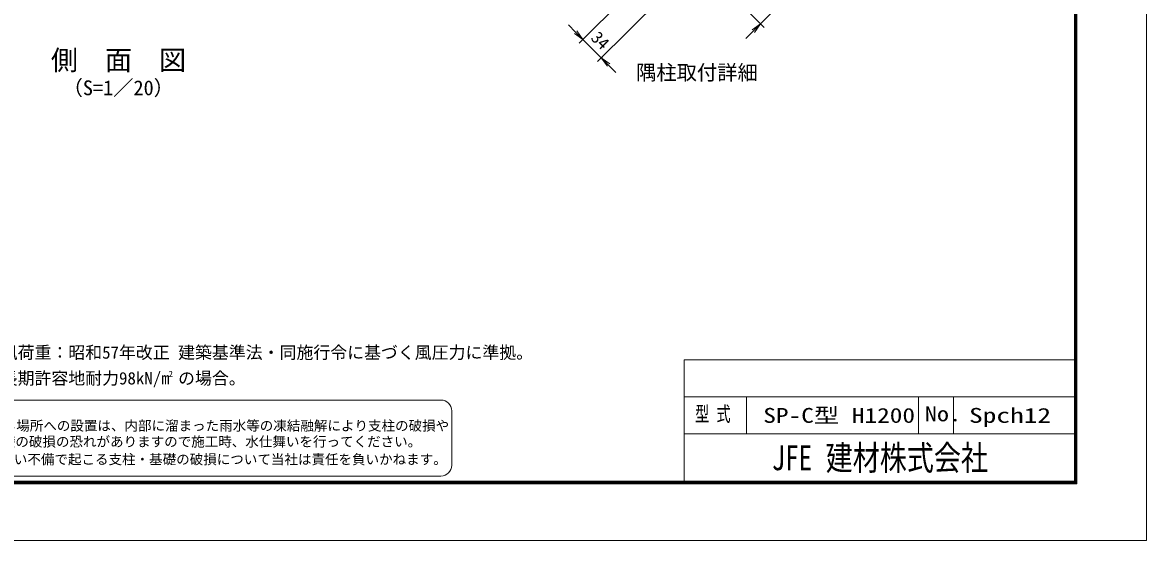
# Model space of a CAD drawing. Units: millimetres, scale not verified. Extents: x -4200 to 4200, y -2970 to 2970.
# Drawn here: x -162 to 4200, y -2970 to -961 of the extents above; entities that cross this region are included whole.
import ezdxf
from ezdxf.enums import TextEntityAlignment as Align

# ---------------------------------------------------------------- set-up
doc = ezdxf.new("R2010")
doc.units = ezdxf.units.MM
doc.header["$LTSCALE"] = 10
doc.header["$PDMODE"] = 32
doc.header["$PDSIZE"] = 5
for name, color, linetype, lineweight in [('0-5_D-TTL-TXT', 7, 'Continuous', 18), ('0-7_0', 7, 'Continuous', 18), ('0-B_D-TTL', 7, 'Continuous', 18), ('0-C_WAKU', 7, 'Continuous', 18)]:
    doc.layers.add(name, color=color, linetype=linetype, lineweight=lineweight)
doc.layers.add('0-8_Defpoints', color=253, linetype='Continuous')
doc.styles.add('ＭＳ ゴシック', font='')
doc.styles.get('ＭＳ ゴシック').set_extended_font_data('MS Gothic')

# ---------------------------------------------------------------- blocks, each defined once
blk = doc.blocks.new('_Open')
at = {"layer": '0-7_0'}
blk.add_line((-10, 1.667), (0, 0), dxfattribs=at)
blk.add_lwpolyline([(-10, -1.667), (0, 0), (-10, 0)], dxfattribs=at)

msp = doc.modelspace()

# ---------------------------------------------------------------- linework, layer by layer
at = {"layer": '0-5_D-TTL-TXT', "color": 2}
for p, q in [((1461.87, -2425.05), (-597.78, -2425.05)), ((1503.98, -2677.71), (1503.98, -2467.16)), ((-597.78, -2719.82), (1461.87, -2719.82))]:
    msp.add_line(p, q, dxfattribs=at)
for centre, start, end in [((1461.87, -2467.16), 0, 90), ((1461.87, -2677.71), 270, 0)]:
    msp.add_arc(centre, 42.11, start, end, dxfattribs=at)
at = {"layer": '0-7_0'}
for p, q in [((2445, -594.69), (1998.96, -1040.73)), ((2445, -737.19), (2070.21, -1111.98)), ((2473.29, -737.19), (2716.31, -980.22)), ((2773.42, -894.82), (2702.17, -966.07)), ((1984.82, -998.31), (1956.54, -970.02)), ((2673.88, -994.36), (2645.6, -1022.64)), ((2013.1, -1026.59), (2084.35, -1097.84)), ((2112.64, -1126.13), (2140.92, -1154.41))]:
    msp.add_line(p, q, dxfattribs=at)
at = {"layer": '0-8_Defpoints'}
for p in [(2702.17, -966.07), (2084.35, -1097.84)]:
    msp.add_point(p, dxfattribs=at)
at = {"layer": '0-B_D-TTL'}
for points in [[(-4199.89, -2969.82), (4200.11, -2969.82), (4200.11, 2970.18), (-4199.89, 2970.18)], [(-3929.89, 2750.18), (3930.11, 2750.18), (3930.11, -2749.82), (-3929.89, -2749.82)], [(-3927.39, 2747.68), (3927.61, 2747.68), (3927.61, -2747.32), (-3927.39, -2747.32)], [(-3924.89, 2745.18), (3925.11, 2745.18), (3925.11, -2744.82), (-3924.89, -2744.82)], [(-3922.39, 2742.68), (3922.61, 2742.68), (3922.61, -2742.32), (-3922.39, -2742.32)], [(-3919.89, 2740.18), (3920.11, 2740.18), (3920.11, -2739.82), (-3919.89, -2739.82)]]:
    msp.add_lwpolyline(points, close=True, dxfattribs=at)
at = {"layer": '0-C_WAKU'}
for p, q in [((2405.66, -2269.74), (3920.11, -2269.74)), ((2405.66, -2739.82), (2405.66, -2269.74)), ((2405.66, -2412.99), (3920.11, -2412.99)), ((2647.84, -2556.24), (2647.84, -2412.99)), ((3315.3, -2556.24), (3315.3, -2412.99)), ((3451.39, -2556.24), (3451.39, -2412.99)), ((2405.66, -2556.24), (3920.11, -2556.24))]:
    msp.add_line(p, q, dxfattribs=at)

# ---------------------------------------------------------------- block references
at = {"layer": '0-7_0', "xscale": 4, "yscale": 4}
for p, rotation in [((2013.1, -1026.59), 315), ((2702.17, -966.07), 45), ((2084.35, -1097.84), 135)]:
    msp.add_blockref('_Open', p, dxfattribs=dict(at, rotation=rotation))

# ---------------------------------------------------------------- texts
at = {"layer": '0-5_D-TTL-TXT', "style": 'ＭＳ ゴシック'}
for s, height, p in [('側\u3000面\u3000図', 76.98, (-51.75, -1168.44)), ('隅柱取付詳細', 57.7, (2219.26, -1200.95)), ('（S=1／20）', 57.7, (-6.27, -1260.42)), ('（設計条件）風荷重：昭和57年改正 建築基準法・同施行令に基づく風圧力に準拠。', 48.09, (-639.89, -2279.07)), ('（基礎条件）長期許容地耐力98kN/m の場合。', 48.09, (-639.89, -2379.07)), ('2', 24.05, (405.58, -2343.26)), ('凍結の恐れがある場所への設置は、内部に溜まった雨水等の凍結融解により支柱の破損や', 38.49, (-606.05, -2555.32)), ('コンクリート基礎の破損の恐れがありますので施工時、水仕舞いを行ってください。', 38.49, (-609.51, -2617.15)), ('施工による水仕舞い不備で起こる支柱・基礎の破損について当社は責任を負いかねます。 ', 38.49, (-615.4, -2685.79))]:
    msp.add_text(s, height=height, dxfattribs=at).set_placement(p, align=Align.BOTTOM_LEFT)
at = {"layer": '0-7_0', "style": 'ＭＳ ゴシック'}
msp.add_text('34', height=48.09, rotation=315, dxfattribs=at).set_placement((2030.34, -1034.28), align=Align.BOTTOM_LEFT)
at = {"layer": '0-C_WAKU', "style": 'ＭＳ ゴシック'}
for s, height, width, p in [('型 式', 57.7, 0.7, (2448.41, -2524.84)), ('SP-C型 H1200', 57.7, 1.25, (2712.81, -2530.81)), ('No.', 57.7, 1.2, (3339.65, -2524.84)), ('Spch12', 57.73, 1.35, (3511.52, -2530.81)), ('JFE 建材株式会社', 96.21, 0.8, (2745.5, -2726.09))]:
    msp.add_text(s, height=height, dxfattribs=dict(at, width=width)).set_placement(p, align=Align.BOTTOM_LEFT)

doc.saveas('drawing.dxf')
